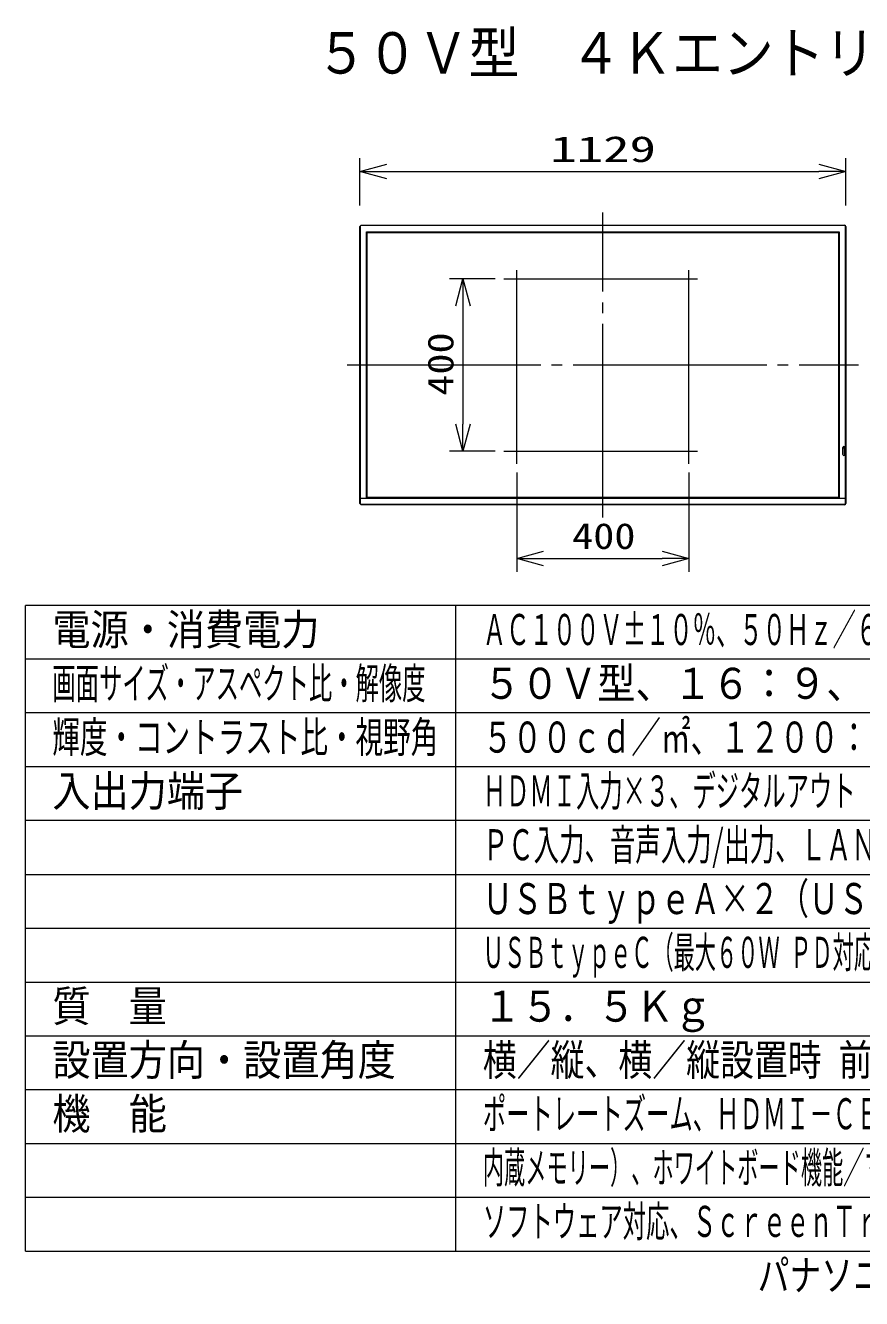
# Model space of a CAD drawing. Units: millimetres on the paper. Extents: x -62 to 65, y -59 to 59.
# Drawn here: x -62.5 to 15.2, y -58.9 to 59.4 of the extents above; entities that cross this region are included whole.
import ezdxf
from ezdxf.enums import TextEntityAlignment as Align

# ---------------------------------------------------------------- set-up
doc = ezdxf.new("R2010")
doc.units = ezdxf.units.MM
doc.linetypes.add('LONG_CHAIN', pattern=[21, 18, -1, 1, -1])
doc.layers.add('0-0_MOJI1', color=7, linetype='Continuous')
doc.layers.add('0-1_相当品', color=4, linetype='Continuous')
for name, color, linetype, lineweight in [('0-2_WAKU', 4, 'Continuous', 9), ('0-3_GAIKEI', 4, 'Continuous', 9), ('0-4_SUNPOU', 7, 'Continuous', 9), ('0-5_0', 7, 'Continuous', 9)]:
    doc.layers.add(name, color=color, linetype=linetype, lineweight=lineweight)
doc.styles.add('ＭＳ ゴシック', font='')
doc.styles.get('ＭＳ ゴシック').set_extended_font_data('MS Gothic')

# ---------------------------------------------------------------- blocks, each defined once
blk = doc.blocks.new('_Open30')
at = {"layer": '0-5_0'}
blk.add_line((0, 0), (-1, 0), dxfattribs=at)
blk.add_lwpolyline([(-1, 0.2679), (0, 0), (-1, -0.2679)], dxfattribs=at)

msp = doc.modelspace()

# ---------------------------------------------------------------- linework, layer by layer
at = {"layer": '0-2_WAKU', "color": 3}
for p, q in [((-62.475, -54.503), (-62.475, 5.497)), ((62.525, 5.497), (-62.475, 5.497)), ((-22.475, -54.503), (-22.475, 5.497)), ((-62.475, -54.503), (62.525, -54.503))]:
    msp.add_line(p, q, dxfattribs=at)
at = {"layer": '0-2_WAKU'}
for p, q in [((62.525, 0.497), (-62.475, 0.497)), ((62.525, -4.503), (-62.475, -4.503)), ((62.525, -9.503), (-62.475, -9.503)), ((62.525, -14.503), (-62.475, -14.503)), ((-62.475, -19.503), (62.525, -19.503)), ((-62.475, -24.503), (62.525, -24.503)), ((-62.475, -29.503), (62.525, -29.503)), ((-62.475, -34.503), (62.525, -34.503)), ((-62.475, -39.503), (62.525, -39.503)), ((-62.475, -44.503), (62.525, -44.503)), ((-62.475, -49.503), (62.525, -49.503))]:
    msp.add_line(p, q, dxfattribs=at)
at = {"layer": '0-3_GAIKEI', "color": 134, "linetype": 'LONG_CHAIN'}
for p, q in [((-8.822, 13.654), (-8.822, 42.014)), ((-16.822, 18.634), (-16.822, 37.034)), ((-0.822, 18.634), (-0.822, 37.034)), ((-18.022, 35.834), (0.378, 35.834)), ((-32.59, 27.834), (14.947, 27.834)), ((-18.022, 19.834), (0.378, 19.834))]:
    msp.add_line(p, q, dxfattribs=at)
at = {"layer": '0-3_GAIKEI'}
for p, q in [((-31.358, 40.694), (-31.39, 40.694)), ((-31.358, 40.694), (-31.358, 14.974)), ((-31.27, 40.814), (-31.27, 40.782)), ((13.627, 40.782), (-31.27, 40.782)), ((13.627, 40.782), (13.627, 40.814)), ((13.747, 40.694), (13.715, 40.694)), ((13.715, 14.974), (13.715, 40.694)), ((-30.722, 40.154), (13.078, 40.154)), ((-30.722, 15.514), (-30.722, 40.154)), ((-30.696, 40.153), (-30.696, 40.162)), ((-30.696, 40.162), (13.138, 40.162)), ((13.078, 40.154), (13.078, 15.514)), ((13.151, 40.218), (13.151, 15.45)), ((13.477, 20.17), (13.48, 20.17)), ((13.477, 19.51), (13.477, 20.17)), ((13.48, 20.17), (13.48, 19.51)), ((13.605, 20.183), (13.605, 20.18)), ((13.605, 20.119), (13.605, 20.116)), ((13.61, 20.176), (13.61, 20.172)), ((13.61, 20.127), (13.61, 20.123)), ((13.617, 20.143), (13.617, 20.156)), ((13.651, 19.51), (13.651, 20.17)), ((13.653, 20.17), (13.651, 20.17)), ((13.653, 20.17), (13.653, 19.51)), ((13.477, 19.51), (13.48, 19.51)), ((13.653, 19.51), (13.651, 19.51)), ((-31.39, 15.45), (13.747, 15.45)), ((13.078, 15.514), (-30.722, 15.514)), ((-31.39, 14.974), (-31.358, 14.974)), ((-31.27, 14.886), (-31.27, 14.854)), ((-31.27, 14.886), (13.627, 14.886)), ((13.627, 14.854), (13.627, 14.886)), ((13.715, 14.974), (13.747, 14.974))]:
    msp.add_line(p, q, dxfattribs=at)
at = {"layer": '0-3_GAIKEI', "color": 7}
for p, q in [((-31.39, 14.974), (-31.39, 40.694)), ((-31.27, 40.814), (13.627, 40.814)), ((13.747, 40.694), (13.747, 14.974)), ((13.627, 14.854), (-31.27, 14.854))]:
    msp.add_line(p, q, dxfattribs=at)
at = {"layer": '0-3_GAIKEI'}
for points in [[(-30.794, 15.45), (-30.794, 40.218), (13.151, 40.218)], [(13.138, 40.162), (13.138, 15.506), (-30.696, 15.506), (-30.696, 15.514)]]:
    msp.add_lwpolyline(points, dxfattribs=at)
for radius in [0.052, 0.05]:
    msp.add_circle((13.565, 20.15), radius, dxfattribs=at)
at = {"layer": '0-3_GAIKEI', "color": 7}
for centre, start, end in [((-31.27, 40.694), 90, 180), ((13.627, 40.694), 0, 90), ((-31.27, 14.974), 180, 270), ((13.627, 14.974), 270, 360)]:
    msp.add_arc(centre, 0.12, start, end, dxfattribs=at)
at = {"layer": '0-3_GAIKEI'}
for centre, radius, start, end in [((-31.27, 40.694), 0.088, 90, 180), ((13.627, 40.694), 0.088, 0, 90), ((13.565, 20.17), 0.088, 0, 180), ((13.565, 20.17), 0.0854, 0, 180), ((13.565, 19.51), 0.088, 180, 0), ((13.565, 19.51), 0.0854, 180, 0), ((-31.27, 14.974), 0.088, 180, 270), ((13.627, 14.974), 0.088, 270, 360)]:
    msp.add_arc(centre, radius, start, end, dxfattribs=at)
at = {"layer": '0-4_SUNPOU'}
for p, q in [((-31.39, 42.657), (-31.39, 47.064)), ((13.747, 42.657), (13.747, 47.064)), ((-28.89, 45.814), (11.247, 45.814)), ((-18.822, 35.834), (-23.072, 35.834)), ((-21.822, 33.334), (-21.822, 22.334)), ((-18.822, 19.834), (-23.072, 19.834)), ((-16.822, 17.834), (-16.822, 8.604)), ((-0.822, 17.834), (-0.822, 8.604)), ((-14.322, 9.854), (-3.322, 9.854))]:
    msp.add_line(p, q, dxfattribs=at)

# ---------------------------------------------------------------- block references
at = {"layer": '0-4_SUNPOU', "xscale": 2.5, "yscale": 2.5}
for p, rotation in [((-31.39, 45.814), 180), ((-21.822, 35.834), 90), ((-21.822, 19.834), 270), ((-16.822, 9.854), 180)]:
    msp.add_blockref('_Open30', p, dxfattribs=dict(at, rotation=rotation))
for p in [(13.747, 45.814), (-0.822, 9.854)]:
    msp.add_blockref('_Open30', p, dxfattribs=at)

# ---------------------------------------------------------------- texts
at = {"layer": '0-0_MOJI1', "style": 'ＭＳ ゴシック'}
for s, height, width, p in [('５０Ｖ型\u3000４Ｋエントリー液晶ディスプレイ', 3.849, 0.9, (-35.475, 53.757)), ('電源・消費電力', 2.889, 0.9, (-59.975, 0.942)), ('ＡＣ１００Ｖ±１０％、５０Ｈｚ／６０Ｈｚ、２５５Ｗ（動作時平均消費電力１１１Ｗ）', 2.889, 0.55, (-19.975, 0.942)), ('画面サイズ・アスペクト比・解像度', 2.889, 0.55, (-59.975, -4.058)), ('５０Ｖ型、１６：９、３８４０×２１６０', 2.889, 0.9, (-19.975, -4.058)), ('輝度・コントラスト比・視野角', 2.889, 0.65, (-59.975, -9.058)), ('５００ｃｄ／㎡、１２００：１、１７８°／１７８°（ＣＲ＞１０）', 2.889, 0.7, (-19.975, -9.058)), ('入出力端子', 2.889, 0.9, (-59.975, -14.058)), ('ＨＤＭＩ入力×３、デジタルアウト（４Ｋ対応）、ＩＲ入力／出力、シリアル入力、', 2.886, 0.55, (-19.975, -14.058)), ('ＰＣ入力、音声入力/出力、ＬＡＮ、スロット（Ｉｎｔｅｌ ＳＤＭ仕様対応）、', 2.886, 0.6, (-19.975, -19.058)), ('ＵＳＢｔｙｐｅＡ×２（ＵＳＢ３．０対応、ＵＳＢ２．０対応）、', 2.886, 0.7, (-19.975, -24.058)), ('ＵＳＢｔｙｐｅＣ（最大６０Ｗ ＰＤ対応、ＵＳＢ２．０対応、ＤＰ Ａｌｔ Ｍｏｄｅ対応）  ', 2.889, 0.5, (-19.975, -29.058)), ('質\u3000量', 2.889, 0.9, (-59.975, -34.058)), ('１５．５Ｋｇ', 2.889, 0.9, (-19.975, -34.058)), ('設置方向・設置角度', 2.889, 0.9, (-59.975, -39.058)), ('横／縦、横／縦設置時 前傾０～２０度 後傾０～２０度', 2.886, 0.8, (-19.975, -39.058)), ('機\u3000能', 2.889, 0.9, (-59.975, -44.058)), ('ポートレートズーム、ＨＤＭＩ－ＣＥＣ対応、メディアプレイヤー（ＵＳＢメモリー／', 2.889, 0.55, (-19.975, -44.058)), ('内蔵メモリー）、ホワイトボード機能／マウスアノテーション、コンテンツマネージメント', 2.889, 0.5, (-19.975, -49.058)), ('ソフトウェア対応、ＳｃｒｅｅｎＴｒａｎｓｆｅｒ対応、１８時間連続稼働／日', 2.889, 0.55, (-19.975, -54.058))]:
    msp.add_text(s, height=height, dxfattribs=dict(at, width=width)).set_placement(p, align=Align.BOTTOM_LEFT)
at = {"layer": '0-1_相当品', "style": 'ＭＳ ゴシック', "width": 0.75}
msp.add_text('パナソニック：ＴＨ－５０ＥＱ２Ｊ\u3000相当品', height=2.886, dxfattribs=at).set_placement((5.565, -59.058), align=Align.BOTTOM_LEFT)
at = {"layer": '0-4_SUNPOU', "style": 'ＭＳ ゴシック'}
for s, width, p in [('1129', 1.5, (-13.703, 45.976)), ('400', 1.2, (-11.679, 10.016))]:
    msp.add_text(s, height=2.405, dxfattribs=dict(at, width=width)).set_placement(p, align=Align.BOTTOM_LEFT)
at = {"layer": '0-4_SUNPOU', "style": 'ＭＳ ゴシック', "width": 1.2}
msp.add_text('400', height=2.405, rotation=90, dxfattribs=at).set_placement((-21.984, 24.977), align=Align.BOTTOM_LEFT)

doc.saveas('drawing.dxf')
